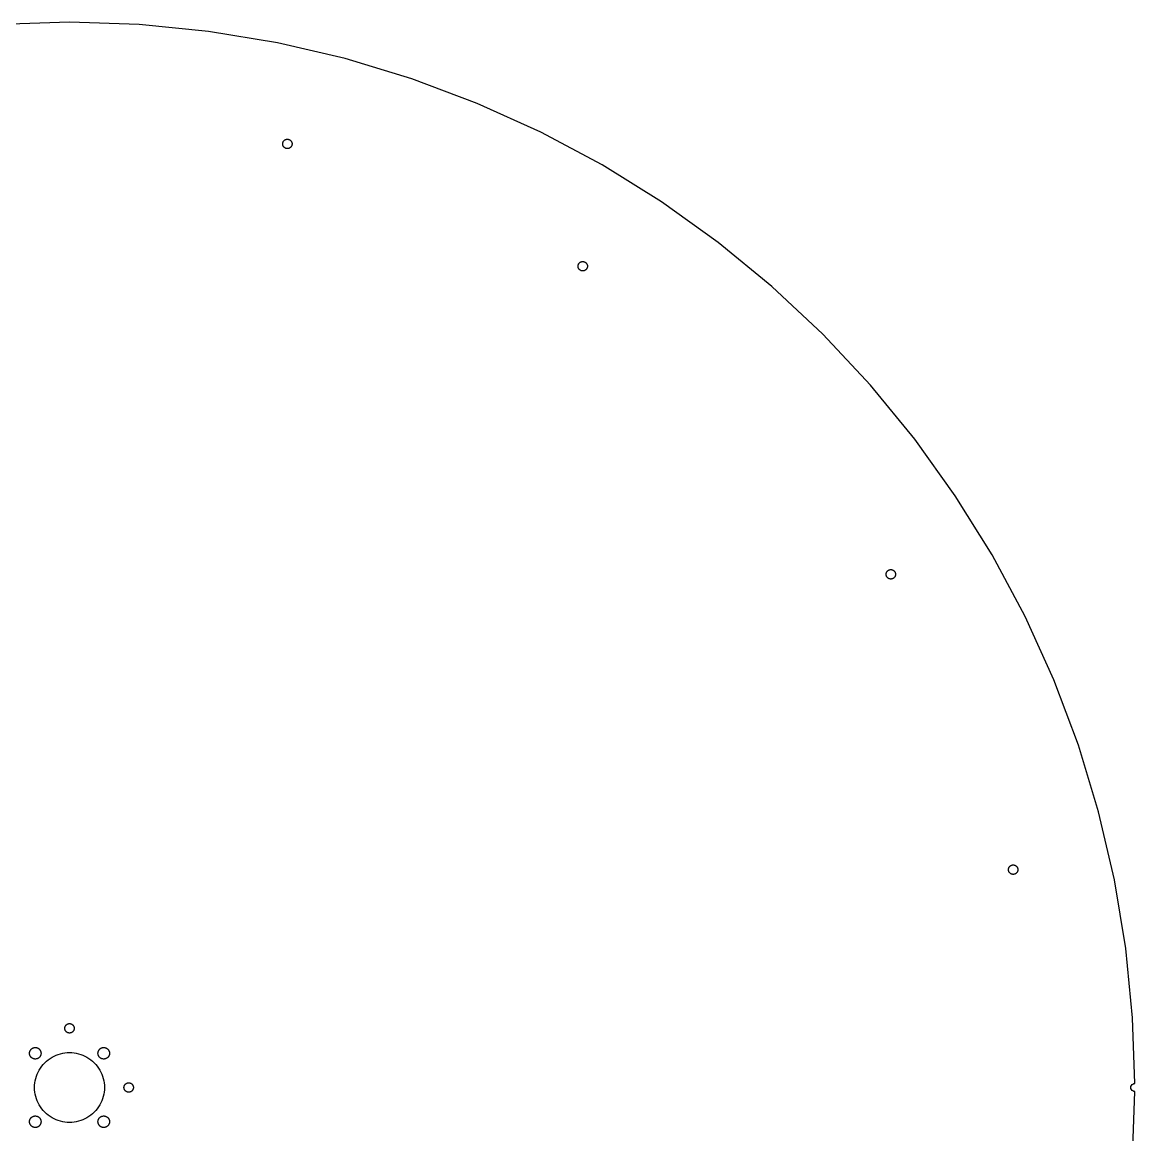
# Model space of a CAD drawing. Header units: metres. Extents: x -396 to 396, y -396 to 396.
# Drawn here: x -17.6 to 396, y -17.6 to 396 of the extents above; entities that cross this region are included whole.
import ezdxf

# ---------------------------------------------------------------- set-up
doc = ezdxf.new("R2010")
doc.units = ezdxf.units.M

msp = doc.modelspace()

# ---------------------------------------------------------------- linework, layer by layer
for p, q in [((0, 396), (-25.8996, 395.152)), ((25.8996, 395.152), (0, 396)), ((51.6884, 392.612), (25.8996, 395.152)), ((77.2558, 388.391), (51.6884, 392.612)), ((102.492, 382.507), (77.2558, 388.391)), ((127.29, 374.984), (102.492, 382.507)), ((151.543, 365.856), (127.29, 374.984)), ((175.146, 355.162), (151.543, 365.856)), ((79.3656, 351.443), (79.4128, 351.547)), ((79.4128, 351.547), (79.4668, 351.648)), ((79.4668, 351.648), (79.5273, 351.745)), ((79.5273, 351.745), (79.594, 351.839)), ((79.594, 351.839), (79.6667, 351.927)), ((79.6667, 351.927), (79.7449, 352.011)), ((79.7449, 352.011), (79.8285, 352.089)), ((79.8285, 352.089), (79.917, 352.162)), ((79.917, 352.162), (80.0101, 352.228)), ((80.0101, 352.228), (80.1074, 352.289)), ((80.1074, 352.289), (80.2084, 352.343)), ((80.2084, 352.343), (80.3127, 352.39)), ((80.3127, 352.39), (80.4198, 352.43)), ((80.4198, 352.43), (80.5294, 352.464)), ((80.5294, 352.464), (80.641, 352.49)), ((80.641, 352.49), (80.754, 352.508)), ((80.754, 352.508), (80.8679, 352.519)), ((80.8679, 352.519), (80.9824, 352.523)), ((80.9824, 352.523), (81.0968, 352.519)), ((81.0968, 352.519), (81.2108, 352.508)), ((81.2108, 352.508), (81.3238, 352.49)), ((81.3238, 352.49), (81.4353, 352.464)), ((81.4353, 352.464), (81.5449, 352.43)), ((81.5449, 352.43), (81.6521, 352.39)), ((81.6521, 352.39), (81.7564, 352.343)), ((81.7564, 352.343), (81.8574, 352.289)), ((81.8574, 352.289), (81.9546, 352.228)), ((81.9546, 352.228), (82.0477, 352.162)), ((82.0477, 352.162), (82.1362, 352.089)), ((82.1362, 352.089), (82.2198, 352.011)), ((82.2198, 352.011), (82.2981, 351.927)), ((82.2981, 351.927), (82.3707, 351.839)), ((82.3707, 351.839), (82.4374, 351.745)), ((82.4374, 351.745), (82.4979, 351.648)), ((82.4979, 351.648), (82.5519, 351.547)), ((82.5519, 351.547), (82.5992, 351.443)), ((198, 342.946), (175.146, 355.162)), ((79.2324, 350.773), (79.2361, 350.888)), ((79.2361, 350.659), (79.2324, 350.773)), ((79.2361, 350.888), (79.2473, 351.002)), ((79.2473, 350.545), (79.2361, 350.659)), ((79.2473, 351.002), (79.266, 351.115)), ((79.266, 350.432), (79.2473, 350.545)), ((79.266, 351.115), (79.292, 351.226)), ((79.292, 350.32), (79.266, 350.432)), ((79.292, 351.226), (79.3252, 351.336)), ((79.3252, 350.211), (79.292, 350.32)), ((79.3252, 351.336), (79.3656, 351.443)), ((79.3656, 350.104), (79.3252, 350.211)), ((79.4128, 349.999), (79.3656, 350.104)), ((79.4668, 349.898), (79.4128, 349.999)), ((79.5273, 349.801), (79.4668, 349.898)), ((79.594, 349.708), (79.5273, 349.801)), ((79.6667, 349.619), (79.594, 349.708)), ((79.7449, 349.536), (79.6667, 349.619)), ((79.8285, 349.457), (79.7449, 349.536)), ((79.917, 349.385), (79.8285, 349.457)), ((80.0101, 349.318), (79.917, 349.385)), ((80.1074, 349.258), (80.0101, 349.318)), ((80.2084, 349.204), (80.1074, 349.258)), ((80.3127, 349.156), (80.2084, 349.204)), ((80.4198, 349.116), (80.3127, 349.156)), ((80.5294, 349.083), (80.4198, 349.116)), ((80.641, 349.057), (80.5294, 349.083)), ((80.754, 349.038), (80.641, 349.057)), ((80.8679, 349.027), (80.754, 349.038)), ((80.9824, 349.023), (80.8679, 349.027)), ((81.0968, 349.027), (80.9824, 349.023)), ((81.2108, 349.038), (81.0968, 349.027)), ((81.3238, 349.057), (81.2108, 349.038)), ((81.4353, 349.083), (81.3238, 349.057)), ((81.5449, 349.116), (81.4353, 349.083)), ((81.6521, 349.156), (81.5449, 349.116)), ((81.7564, 349.204), (81.6521, 349.156)), ((81.8574, 349.258), (81.7564, 349.204)), ((81.9546, 349.318), (81.8574, 349.258)), ((82.0477, 349.385), (81.9546, 349.318)), ((82.1362, 349.457), (82.0477, 349.385)), ((82.2198, 349.536), (82.1362, 349.457)), ((82.2981, 349.619), (82.2198, 349.536)), ((82.3707, 349.708), (82.2981, 349.619)), ((82.4374, 349.801), (82.3707, 349.708)), ((82.4979, 349.898), (82.4374, 349.801)), ((82.5519, 349.999), (82.4979, 349.898)), ((82.5992, 350.104), (82.5519, 349.999)), ((82.5992, 351.443), (82.6395, 351.336)), ((82.6395, 350.211), (82.5992, 350.104)), ((82.6395, 351.336), (82.6727, 351.226)), ((82.6727, 350.32), (82.6395, 350.211)), ((82.6727, 351.226), (82.6987, 351.115)), ((82.6987, 350.432), (82.6727, 350.32)), ((82.6987, 351.115), (82.7174, 351.002)), ((82.7174, 350.545), (82.6987, 350.432)), ((82.7174, 351.002), (82.7286, 350.888)), ((82.7286, 350.659), (82.7174, 350.545)), ((82.7286, 350.888), (82.7324, 350.773)), ((82.7324, 350.773), (82.7286, 350.659)), ((220.006, 329.262), (198, 342.946)), ((241.07, 314.168), (220.006, 329.262)), ((261.101, 297.729), (241.07, 314.168)), ((189.154, 305.967), (189.201, 306.071)), ((189.201, 306.071), (189.255, 306.172)), ((189.255, 306.172), (189.316, 306.27)), ((189.316, 306.27), (189.383, 306.363)), ((189.383, 306.363), (189.455, 306.451)), ((189.455, 306.451), (189.533, 306.535)), ((189.533, 306.535), (189.617, 306.613)), ((189.617, 306.613), (189.706, 306.686)), ((189.706, 306.686), (189.799, 306.752)), ((189.799, 306.752), (189.896, 306.813)), ((189.896, 306.813), (189.997, 306.867)), ((189.997, 306.867), (190.101, 306.914)), ((190.101, 306.914), (190.208, 306.954)), ((190.208, 306.954), (190.318, 306.988)), ((190.318, 306.988), (190.43, 307.014)), ((190.43, 307.014), (190.543, 307.032)), ((190.543, 307.032), (190.656, 307.044)), ((190.656, 307.044), (190.771, 307.047)), ((190.771, 307.047), (190.885, 307.044)), ((190.885, 307.044), (190.999, 307.032)), ((190.999, 307.032), (191.112, 307.014)), ((191.112, 307.014), (191.224, 306.988)), ((191.224, 306.988), (191.333, 306.954)), ((191.333, 306.954), (191.441, 306.914)), ((191.441, 306.914), (191.545, 306.867)), ((191.545, 306.867), (191.646, 306.813)), ((191.646, 306.813), (191.743, 306.752)), ((191.743, 306.752), (191.836, 306.686)), ((191.836, 306.686), (191.925, 306.613)), ((191.925, 306.613), (192.008, 306.535)), ((192.008, 306.535), (192.087, 306.451)), ((192.087, 306.451), (192.159, 306.363)), ((192.159, 306.363), (192.226, 306.27)), ((192.226, 306.27), (192.286, 306.172)), ((192.286, 306.172), (192.34, 306.071)), ((192.34, 306.071), (192.388, 305.967)), ((189.021, 305.297), (189.025, 305.412)), ((189.025, 305.183), (189.021, 305.297)), ((189.025, 305.412), (189.036, 305.526)), ((189.036, 305.069), (189.025, 305.183)), ((189.036, 305.526), (189.055, 305.639)), ((189.055, 304.956), (189.036, 305.069)), ((189.055, 305.639), (189.081, 305.75)), ((189.081, 304.844), (189.055, 304.956)), ((189.081, 305.75), (189.114, 305.86)), ((189.114, 304.735), (189.081, 304.844)), ((189.114, 305.86), (189.154, 305.967)), ((189.154, 304.628), (189.114, 304.735)), ((189.201, 304.523), (189.154, 304.628)), ((189.255, 304.422), (189.201, 304.523)), ((189.316, 304.325), (189.255, 304.422)), ((189.383, 304.232), (189.316, 304.325)), ((189.455, 304.143), (189.383, 304.232)), ((189.533, 304.06), (189.455, 304.143)), ((189.617, 303.982), (189.533, 304.06)), ((189.706, 303.909), (189.617, 303.982)), ((189.799, 303.842), (189.706, 303.909)), ((189.896, 303.782), (189.799, 303.842)), ((189.997, 303.728), (189.896, 303.782)), ((190.101, 303.681), (189.997, 303.728)), ((190.208, 303.64), (190.101, 303.681)), ((190.318, 303.607), (190.208, 303.64)), ((190.43, 303.581), (190.318, 303.607)), ((190.543, 303.562), (190.43, 303.581)), ((190.656, 303.551), (190.543, 303.562)), ((190.771, 303.547), (190.656, 303.551)), ((190.885, 303.551), (190.771, 303.547)), ((190.999, 303.562), (190.885, 303.551)), ((191.112, 303.581), (190.999, 303.562)), ((191.224, 303.607), (191.112, 303.581)), ((191.333, 303.64), (191.224, 303.607)), ((191.441, 303.681), (191.333, 303.64)), ((191.545, 303.728), (191.441, 303.681)), ((191.646, 303.782), (191.545, 303.728)), ((191.743, 303.842), (191.646, 303.782)), ((191.836, 303.909), (191.743, 303.842)), ((191.925, 303.982), (191.836, 303.909)), ((192.008, 304.06), (191.925, 303.982)), ((192.087, 304.143), (192.008, 304.06)), ((192.159, 304.232), (192.087, 304.143)), ((192.226, 304.325), (192.159, 304.232)), ((192.286, 304.422), (192.226, 304.325)), ((192.34, 304.523), (192.286, 304.422)), ((192.388, 304.628), (192.34, 304.523)), ((192.388, 305.967), (192.428, 305.86)), ((192.428, 304.735), (192.388, 304.628)), ((192.428, 305.86), (192.461, 305.75)), ((192.461, 304.844), (192.428, 304.735)), ((192.461, 305.75), (192.487, 305.639)), ((192.487, 304.956), (192.461, 304.844)), ((192.487, 305.639), (192.506, 305.526)), ((192.506, 305.069), (192.487, 304.956)), ((192.506, 305.526), (192.517, 305.412)), ((192.517, 305.183), (192.506, 305.069)), ((192.517, 305.412), (192.521, 305.297)), ((192.521, 305.297), (192.517, 305.183)), ((280.014, 280.014), (261.101, 297.729)), ((297.729, 261.101), (280.014, 280.014)), ((314.168, 241.07), (297.729, 261.101)), ((329.262, 220.006), (314.168, 241.07)), ((342.946, 198), (329.262, 220.006)), ((355.162, 175.146), (342.946, 198)), ((303.547, 190.771), (303.551, 190.885)), ((303.551, 190.656), (303.547, 190.771)), ((303.551, 190.885), (303.562, 190.999)), ((303.562, 190.543), (303.551, 190.656)), ((303.562, 190.999), (303.581, 191.112)), ((303.581, 190.43), (303.562, 190.543)), ((303.581, 191.112), (303.607, 191.224)), ((303.607, 190.318), (303.581, 190.43)), ((303.607, 191.224), (303.64, 191.333)), ((303.64, 190.208), (303.607, 190.318)), ((303.64, 191.333), (303.681, 191.441)), ((303.681, 191.441), (303.728, 191.545)), ((303.728, 191.545), (303.782, 191.646)), ((303.782, 191.646), (303.842, 191.743)), ((303.842, 191.743), (303.909, 191.836)), ((303.909, 191.836), (303.982, 191.925)), ((303.982, 191.925), (304.06, 192.008)), ((304.06, 192.008), (304.143, 192.087)), ((304.143, 192.087), (304.232, 192.159)), ((304.232, 192.159), (304.325, 192.226)), ((304.325, 192.226), (304.422, 192.286)), ((304.422, 192.286), (304.523, 192.34)), ((304.523, 192.34), (304.628, 192.388)), ((304.628, 192.388), (304.735, 192.428)), ((304.735, 192.428), (304.844, 192.461)), ((304.844, 192.461), (304.956, 192.487)), ((304.956, 192.487), (305.069, 192.506)), ((305.069, 192.506), (305.183, 192.517)), ((305.183, 192.517), (305.297, 192.521)), ((305.297, 192.521), (305.412, 192.517)), ((305.412, 192.517), (305.526, 192.506)), ((305.526, 192.506), (305.639, 192.487)), ((305.639, 192.487), (305.75, 192.461)), ((305.75, 192.461), (305.86, 192.428)), ((305.86, 192.428), (305.967, 192.388)), ((305.967, 192.388), (306.071, 192.34)), ((306.071, 192.34), (306.172, 192.286)), ((306.172, 192.286), (306.27, 192.226)), ((306.27, 192.226), (306.363, 192.159)), ((306.363, 192.159), (306.451, 192.087)), ((306.451, 192.087), (306.535, 192.008)), ((306.535, 192.008), (306.613, 191.925)), ((306.613, 191.925), (306.686, 191.836)), ((306.686, 191.836), (306.752, 191.743)), ((306.752, 191.743), (306.813, 191.646)), ((306.813, 191.646), (306.867, 191.545)), ((306.867, 191.545), (306.914, 191.441)), ((306.914, 191.441), (306.954, 191.333)), ((306.954, 191.333), (306.988, 191.224)), ((306.988, 190.318), (306.954, 190.208)), ((306.988, 191.224), (307.014, 191.112)), ((307.014, 190.43), (306.988, 190.318)), ((307.014, 191.112), (307.032, 190.999)), ((307.032, 190.543), (307.014, 190.43)), ((307.032, 190.999), (307.044, 190.885)), ((307.044, 190.656), (307.032, 190.543)), ((307.044, 190.885), (307.047, 190.771)), ((307.047, 190.771), (307.044, 190.656)), ((303.681, 190.101), (303.64, 190.208)), ((303.728, 189.997), (303.681, 190.101)), ((303.782, 189.896), (303.728, 189.997)), ((303.842, 189.799), (303.782, 189.896)), ((303.909, 189.706), (303.842, 189.799)), ((303.982, 189.617), (303.909, 189.706)), ((304.06, 189.533), (303.982, 189.617)), ((304.143, 189.455), (304.06, 189.533)), ((304.232, 189.383), (304.143, 189.455)), ((304.325, 189.316), (304.232, 189.383)), ((304.422, 189.255), (304.325, 189.316)), ((304.523, 189.201), (304.422, 189.255)), ((304.628, 189.154), (304.523, 189.201)), ((304.735, 189.114), (304.628, 189.154)), ((304.844, 189.081), (304.735, 189.114)), ((304.956, 189.055), (304.844, 189.081)), ((305.069, 189.036), (304.956, 189.055)), ((305.183, 189.025), (305.069, 189.036)), ((305.297, 189.021), (305.183, 189.025)), ((305.412, 189.025), (305.297, 189.021)), ((305.526, 189.036), (305.412, 189.025)), ((305.639, 189.055), (305.526, 189.036)), ((305.75, 189.081), (305.639, 189.055)), ((305.86, 189.114), (305.75, 189.081)), ((305.967, 189.154), (305.86, 189.114)), ((306.071, 189.201), (305.967, 189.154)), ((306.172, 189.255), (306.071, 189.201)), ((306.27, 189.316), (306.172, 189.255)), ((306.363, 189.383), (306.27, 189.316)), ((306.451, 189.455), (306.363, 189.383)), ((306.535, 189.533), (306.451, 189.455)), ((306.613, 189.617), (306.535, 189.533)), ((306.686, 189.706), (306.613, 189.617)), ((306.752, 189.799), (306.686, 189.706)), ((306.813, 189.896), (306.752, 189.799)), ((306.867, 189.997), (306.813, 189.896)), ((306.914, 190.101), (306.867, 189.997)), ((306.954, 190.208), (306.914, 190.101)), ((365.856, 151.543), (355.162, 175.146)), ((374.984, 127.29), (365.856, 151.543)), ((382.507, 102.492), (374.984, 127.29)), ((388.391, 77.2558), (382.507, 102.492)), ((350.432, 82.6987), (350.545, 82.7174)), ((350.545, 82.7174), (350.659, 82.7286)), ((350.659, 82.7286), (350.773, 82.7324)), ((350.773, 82.7324), (350.888, 82.7286)), ((350.888, 82.7286), (351.002, 82.7174)), ((351.002, 82.7174), (351.115, 82.6987)), ((349.023, 80.9824), (349.027, 81.0968)), ((349.027, 80.8679), (349.023, 80.9824)), ((349.027, 81.0968), (349.038, 81.2108)), ((349.038, 80.754), (349.027, 80.8679)), ((349.038, 81.2108), (349.057, 81.3238)), ((349.057, 80.641), (349.038, 80.754)), ((349.057, 81.3238), (349.083, 81.4353)), ((349.083, 80.5294), (349.057, 80.641)), ((349.083, 81.4353), (349.116, 81.5449)), ((349.116, 80.4198), (349.083, 80.5294)), ((349.116, 81.5449), (349.156, 81.6521)), ((349.156, 80.3127), (349.116, 80.4198)), ((349.156, 81.6521), (349.204, 81.7564)), ((349.204, 80.2084), (349.156, 80.3127)), ((349.204, 81.7564), (349.258, 81.8574)), ((349.258, 80.1074), (349.204, 80.2084)), ((349.258, 81.8574), (349.318, 81.9546)), ((349.318, 80.0101), (349.258, 80.1074)), ((349.318, 81.9546), (349.385, 82.0477)), ((349.385, 79.917), (349.318, 80.0101)), ((349.385, 82.0477), (349.457, 82.1362)), ((349.457, 79.8285), (349.385, 79.917)), ((349.457, 82.1362), (349.536, 82.2198)), ((349.536, 79.7449), (349.457, 79.8285)), ((349.536, 82.2198), (349.619, 82.2981)), ((349.619, 79.6667), (349.536, 79.7449)), ((349.619, 82.2981), (349.708, 82.3707)), ((349.708, 79.594), (349.619, 79.6667)), ((349.708, 82.3707), (349.801, 82.4374)), ((349.801, 79.5273), (349.708, 79.594)), ((349.801, 82.4374), (349.898, 82.4979)), ((349.898, 79.4668), (349.801, 79.5273)), ((349.898, 82.4979), (349.999, 82.5519)), ((349.999, 79.4128), (349.898, 79.4668)), ((349.999, 82.5519), (350.104, 82.5992)), ((350.104, 79.3656), (349.999, 79.4128)), ((350.104, 82.5992), (350.211, 82.6395)), ((350.211, 79.3252), (350.104, 79.3656)), ((350.211, 82.6395), (350.32, 82.6727)), ((350.32, 79.292), (350.211, 79.3252)), ((350.32, 82.6727), (350.432, 82.6987)), ((350.432, 79.266), (350.32, 79.292)), ((350.545, 79.2473), (350.432, 79.266)), ((350.659, 79.2361), (350.545, 79.2473)), ((350.773, 79.2324), (350.659, 79.2361)), ((350.888, 79.2361), (350.773, 79.2324)), ((351.002, 79.2473), (350.888, 79.2361)), ((351.115, 79.266), (351.002, 79.2473)), ((351.115, 82.6987), (351.226, 82.6727)), ((351.226, 79.292), (351.115, 79.266)), ((351.226, 82.6727), (351.336, 82.6395)), ((351.336, 79.3252), (351.226, 79.292)), ((351.336, 82.6395), (351.443, 82.5992)), ((351.443, 79.3656), (351.336, 79.3252)), ((351.443, 82.5992), (351.547, 82.5519)), ((351.547, 79.4128), (351.443, 79.3656)), ((351.547, 82.5519), (351.648, 82.4979)), ((351.648, 79.4668), (351.547, 79.4128)), ((351.648, 82.4979), (351.745, 82.4374)), ((351.745, 79.5273), (351.648, 79.4668)), ((351.745, 82.4374), (351.839, 82.3707)), ((351.839, 79.594), (351.745, 79.5273)), ((351.839, 82.3707), (351.927, 82.2981)), ((351.927, 79.6667), (351.839, 79.594)), ((351.927, 82.2981), (352.011, 82.2198)), ((352.011, 79.7449), (351.927, 79.6667)), ((352.011, 82.2198), (352.089, 82.1362)), ((352.089, 79.8285), (352.011, 79.7449)), ((352.089, 82.1362), (352.162, 82.0477)), ((352.162, 79.917), (352.089, 79.8285)), ((352.162, 82.0477), (352.228, 81.9546)), ((352.228, 80.0101), (352.162, 79.917)), ((352.228, 81.9546), (352.289, 81.8574)), ((352.289, 80.1074), (352.228, 80.0101)), ((352.289, 81.8574), (352.343, 81.7564)), ((352.343, 80.2084), (352.289, 80.1074)), ((352.343, 81.7564), (352.39, 81.6521)), ((352.39, 80.3127), (352.343, 80.2084)), ((352.39, 81.6521), (352.43, 81.5449)), ((352.43, 80.4198), (352.39, 80.3127)), ((352.43, 81.5449), (352.464, 81.4353)), ((352.464, 80.5294), (352.43, 80.4198)), ((352.464, 81.4353), (352.49, 81.3238)), ((352.49, 80.641), (352.464, 80.5294)), ((352.49, 81.3238), (352.508, 81.2108)), ((352.508, 80.754), (352.49, 80.641)), ((352.508, 81.2108), (352.519, 81.0968)), ((352.519, 80.8679), (352.508, 80.754)), ((352.519, 81.0968), (352.523, 80.9824)), ((352.523, 80.9824), (352.519, 80.8679)), ((392.612, 51.6884), (388.391, 77.2558)), ((395.152, 25.8996), (392.612, 51.6884)), ((395.951, 1.49356), (395.152, 25.8996)), ((-1.75, 22), (-1.74625, 22.1144)), ((-1.74625, 21.8855), (-1.75, 22)), ((-1.74625, 22.1144), (-1.73502, 22.2284)), ((-1.73502, 21.7716), (-1.74625, 21.8855)), ((-1.73502, 22.2284), (-1.71637, 22.3414)), ((-1.71637, 21.6586), (-1.73502, 21.7716)), ((-1.71637, 22.3414), (-1.69037, 22.4529)), ((-1.69037, 21.5471), (-1.71637, 21.6586)), ((-1.69037, 22.4529), (-1.65712, 22.5625)), ((-1.65712, 21.4375), (-1.69037, 21.5471)), ((-1.65712, 22.5625), (-1.61678, 22.6697)), ((-1.61678, 21.3303), (-1.65712, 21.4375)), ((-1.61678, 22.6697), (-1.56952, 22.774)), ((-1.56952, 21.226), (-1.61678, 21.3303)), ((-1.56952, 22.774), (-1.51553, 22.875)), ((-1.51553, 21.125), (-1.56952, 21.226)), ((-1.51553, 22.875), (-1.45506, 22.9722)), ((-1.45506, 21.0277), (-1.51553, 21.125)), ((-1.45506, 22.9722), (-1.38837, 23.0653)), ((-1.38837, 20.9347), (-1.45506, 21.0277)), ((-1.38837, 23.0653), (-1.31572, 23.1539)), ((-1.31572, 20.8461), (-1.38837, 20.9347)), ((-1.31572, 23.1539), (-1.23743, 23.2374)), ((-1.23743, 20.7626), (-1.31572, 20.8461)), ((-1.23743, 23.2374), (-1.15385, 23.3157)), ((-1.15385, 20.6843), (-1.23743, 20.7626)), ((-1.15385, 23.3157), (-1.06532, 23.3884)), ((-1.06532, 20.6116), (-1.15385, 20.6843)), ((-1.06532, 23.3884), (-0.972244, 23.4551)), ((-0.972244, 23.4551), (-0.875, 23.5155)), ((-0.875, 23.5155), (-0.774002, 23.5695)), ((-0.774002, 23.5695), (-0.669693, 23.6168)), ((-0.669693, 23.6168), (-0.562515, 23.6571)), ((-0.562515, 23.6571), (-0.452927, 23.6904)), ((-0.452927, 23.6904), (-0.3414, 23.7164)), ((-0.3414, 23.7164), (-0.228409, 23.735)), ((-0.228409, 23.735), (-0.114441, 23.7462)), ((-0.114441, 23.7462), (0, 23.75)), ((0, 23.75), (0.114441, 23.7462)), ((0.114441, 23.7462), (0.228409, 23.735)), ((0.228409, 23.735), (0.3414, 23.7164)), ((0.3414, 23.7164), (0.452927, 23.6904)), ((0.452927, 23.6904), (0.562515, 23.6571)), ((0.562515, 23.6571), (0.669693, 23.6168)), ((0.669693, 23.6168), (0.774002, 23.5695)), ((0.774002, 23.5695), (0.875, 23.5155)), ((0.875, 23.5155), (0.972244, 23.4551)), ((0.972244, 23.4551), (1.06532, 23.3884)), ((1.06532, 23.3884), (1.15385, 23.3157)), ((1.15385, 20.6843), (1.06532, 20.6116)), ((1.15385, 23.3157), (1.23743, 23.2374)), ((1.23743, 20.7626), (1.15385, 20.6843)), ((1.23743, 23.2374), (1.31572, 23.1539)), ((1.31572, 20.8461), (1.23743, 20.7626)), ((1.31572, 23.1539), (1.38837, 23.0653)), ((1.38837, 20.9347), (1.31572, 20.8461)), ((1.38837, 23.0653), (1.45506, 22.9722)), ((1.45506, 21.0277), (1.38837, 20.9347)), ((1.45506, 22.9722), (1.51553, 22.875)), ((1.51553, 21.125), (1.45506, 21.0277)), ((1.51553, 22.875), (1.56952, 22.774)), ((1.56952, 21.226), (1.51553, 21.125)), ((1.56952, 22.774), (1.61678, 22.6697)), ((1.61678, 21.3303), (1.56952, 21.226)), ((1.61678, 22.6697), (1.65712, 22.5625)), ((1.65712, 21.4375), (1.61678, 21.3303)), ((1.65712, 22.5625), (1.69037, 22.4529)), ((1.69037, 21.5471), (1.65712, 21.4375)), ((1.69037, 22.4529), (1.71637, 22.3414)), ((1.71637, 21.6586), (1.69037, 21.5471)), ((1.71637, 22.3414), (1.73502, 22.2284)), ((1.73502, 21.7716), (1.71637, 21.6586)), ((1.73502, 22.2284), (1.74625, 22.1144)), ((1.74625, 21.8855), (1.73502, 21.7716)), ((1.74625, 22.1144), (1.75, 22)), ((1.75, 22), (1.74625, 21.8855)), ((-0.972244, 20.5449), (-1.06532, 20.6116)), ((-0.875, 20.4845), (-0.972244, 20.5449)), ((-0.774002, 20.4305), (-0.875, 20.4845)), ((-0.669693, 20.3832), (-0.774002, 20.4305)), ((-0.562515, 20.3429), (-0.669693, 20.3832)), ((-0.452927, 20.3096), (-0.562515, 20.3429)), ((-0.3414, 20.2836), (-0.452927, 20.3096)), ((-0.228409, 20.265), (-0.3414, 20.2836)), ((-0.114441, 20.2537), (-0.228409, 20.265)), ((0, 20.25), (-0.114441, 20.2537)), ((0.114441, 20.2537), (0, 20.25)), ((0.228409, 20.265), (0.114441, 20.2537)), ((0.3414, 20.2836), (0.228409, 20.265)), ((0.452927, 20.3096), (0.3414, 20.2836)), ((0.562515, 20.3429), (0.452927, 20.3096)), ((0.669693, 20.3832), (0.562515, 20.3429)), ((0.774002, 20.4305), (0.669693, 20.3832)), ((0.875, 20.4845), (0.774002, 20.4305)), ((0.972244, 20.5449), (0.875, 20.4845)), ((1.06532, 20.6116), (0.972244, 20.5449)), ((-14.8779, 12.7279), (-14.8733, 12.8685)), ((-14.8733, 12.5873), (-14.8779, 12.7279)), ((-14.8733, 12.8685), (-14.8595, 13.0085)), ((-14.8595, 12.4473), (-14.8733, 12.5873)), ((-14.8595, 13.0085), (-14.8366, 13.1474)), ((-14.8366, 12.3085), (-14.8595, 12.4473)), ((-14.8366, 13.1474), (-14.8047, 13.2844)), ((-14.8047, 13.2844), (-14.7638, 13.419)), ((-14.7638, 13.419), (-14.7142, 13.5507)), ((-14.7142, 13.5507), (-14.6562, 13.6788)), ((-14.6562, 13.6788), (-14.5899, 13.8029)), ((-14.5899, 13.8029), (-14.5156, 13.9224)), ((-14.5156, 13.9224), (-14.4336, 14.0368)), ((-14.4336, 14.0368), (-14.3444, 14.1455)), ((-14.3444, 14.1455), (-14.2482, 14.2482)), ((-14.2482, 14.2482), (-14.1455, 14.3444)), ((-14.1455, 14.3444), (-14.0368, 14.4336)), ((-14.0368, 14.4336), (-13.9224, 14.5156)), ((-13.9224, 14.5156), (-13.8029, 14.5899)), ((-13.8029, 14.5899), (-13.6788, 14.6562)), ((-13.6788, 14.6562), (-13.5507, 14.7142)), ((-13.5507, 14.7142), (-13.419, 14.7638)), ((-13.419, 14.7638), (-13.2844, 14.8047)), ((-13.2844, 14.8047), (-13.1474, 14.8366)), ((-13.1474, 14.8366), (-13.0085, 14.8595)), ((-13.0085, 14.8595), (-12.8685, 14.8733)), ((-12.8685, 14.8733), (-12.7279, 14.8779)), ((-12.7279, 14.8779), (-12.5873, 14.8733)), ((-12.5873, 14.8733), (-12.4473, 14.8595)), ((-12.4473, 14.8595), (-12.3085, 14.8366)), ((-12.3085, 14.8366), (-12.1714, 14.8047)), ((-12.1714, 14.8047), (-12.0368, 14.7638)), ((-12.0368, 14.7638), (-11.9052, 14.7142)), ((-11.9052, 14.7142), (-11.777, 14.6562)), ((-11.777, 14.6562), (-11.6529, 14.5899)), ((-11.6529, 14.5899), (-11.5334, 14.5156)), ((-11.5334, 14.5156), (-11.4191, 14.4336)), ((-11.4191, 14.4336), (-11.3103, 14.3444)), ((-11.3103, 14.3444), (-11.2076, 14.2482)), ((-11.2076, 14.2482), (-11.1115, 14.1455)), ((-11.1115, 14.1455), (-11.0222, 14.0368)), ((-11.0222, 14.0368), (-10.9403, 13.9224)), ((-10.9403, 13.9224), (-10.866, 13.8029)), ((-10.866, 13.8029), (-10.7996, 13.6788)), ((-10.7996, 13.6788), (-10.7416, 13.5507)), ((-10.7416, 13.5507), (-10.692, 13.419)), ((-10.692, 13.419), (-10.6512, 13.2844)), ((-10.6512, 13.2844), (-10.6192, 13.1474)), ((-10.6192, 13.1474), (-10.5963, 13.0085)), ((-10.5963, 12.4473), (-10.6192, 12.3085)), ((-10.5963, 13.0085), (-10.5825, 12.8685)), ((-10.5825, 12.5873), (-10.5963, 12.4473)), ((-10.5825, 12.8685), (-10.5779, 12.7279)), ((-10.5779, 12.7279), (-10.5825, 12.5873)), ((-4.17871, 12.3101), (-3.36464, 12.557)), ((-3.36464, 12.557), (-2.53616, 12.7502)), ((-2.53616, 12.7502), (-1.69684, 12.8888)), ((-1.69684, 12.8888), (-0.850235, 12.9722)), ((-0.850235, 12.9722), (0, 13)), ((0, 13), (0.850235, 12.9722)), ((0.850235, 12.9722), (1.69684, 12.8888)), ((1.69684, 12.8888), (2.53616, 12.7502)), ((2.53616, 12.7502), (3.36464, 12.557)), ((3.36464, 12.557), (4.17871, 12.3101)), ((10.5779, 12.7279), (10.5825, 12.8685)), ((10.5825, 12.5873), (10.5779, 12.7279)), ((10.5825, 12.8685), (10.5963, 13.0085)), ((10.5963, 12.4473), (10.5825, 12.5873)), ((10.5963, 13.0085), (10.6192, 13.1474)), ((10.6192, 12.3085), (10.5963, 12.4473)), ((10.6192, 13.1474), (10.6512, 13.2844)), ((10.6512, 13.2844), (10.692, 13.419)), ((10.692, 13.419), (10.7416, 13.5507)), ((10.7416, 13.5507), (10.7996, 13.6788)), ((10.7996, 13.6788), (10.866, 13.8029)), ((10.866, 13.8029), (10.9403, 13.9224)), ((10.9403, 13.9224), (11.0222, 14.0368)), ((11.0222, 14.0368), (11.1115, 14.1455)), ((11.1115, 14.1455), (11.2076, 14.2482)), ((11.2076, 14.2482), (11.3103, 14.3444)), ((11.3103, 14.3444), (11.4191, 14.4336)), ((11.4191, 14.4336), (11.5334, 14.5156)), ((11.5334, 14.5156), (11.6529, 14.5899)), ((11.6529, 14.5899), (11.777, 14.6562)), ((11.777, 14.6562), (11.9052, 14.7142)), ((11.9052, 14.7142), (12.0368, 14.7638)), ((12.0368, 14.7638), (12.1714, 14.8047)), ((12.1714, 14.8047), (12.3085, 14.8366)), ((12.3085, 14.8366), (12.4473, 14.8595)), ((12.4473, 14.8595), (12.5873, 14.8733)), ((12.5873, 14.8733), (12.7279, 14.8779)), ((12.7279, 14.8779), (12.8685, 14.8733)), ((12.8685, 14.8733), (13.0085, 14.8595)), ((13.0085, 14.8595), (13.1474, 14.8366)), ((13.1474, 14.8366), (13.2844, 14.8047)), ((13.2844, 14.8047), (13.419, 14.7638)), ((13.419, 14.7638), (13.5507, 14.7142)), ((13.5507, 14.7142), (13.6788, 14.6562)), ((13.6788, 14.6562), (13.8029, 14.5899)), ((13.8029, 14.5899), (13.9224, 14.5156)), ((13.9224, 14.5156), (14.0368, 14.4336)), ((14.0368, 14.4336), (14.1455, 14.3444)), ((14.1455, 14.3444), (14.2482, 14.2482)), ((14.2482, 14.2482), (14.3444, 14.1455)), ((14.3444, 14.1455), (14.4336, 14.0368)), ((14.4336, 14.0368), (14.5156, 13.9224)), ((14.5156, 13.9224), (14.5899, 13.8029)), ((14.5899, 13.8029), (14.6562, 13.6788)), ((14.6562, 13.6788), (14.7142, 13.5507)), ((14.7142, 13.5507), (14.7638, 13.419)), ((14.7638, 13.419), (14.8047, 13.2844)), ((14.8047, 13.2844), (14.8366, 13.1474)), ((14.8366, 13.1474), (14.8595, 13.0085)), ((14.8595, 12.4473), (14.8366, 12.3085)), ((14.8595, 13.0085), (14.8733, 12.8685)), ((14.8733, 12.5873), (14.8595, 12.4473)), ((14.8733, 12.8685), (14.8779, 12.7279)), ((14.8779, 12.7279), (14.8733, 12.5873)), ((-14.8047, 12.1714), (-14.8366, 12.3085)), ((-14.7638, 12.0368), (-14.8047, 12.1714)), ((-14.7142, 11.9052), (-14.7638, 12.0368)), ((-14.6562, 11.777), (-14.7142, 11.9052)), ((-14.5899, 11.6529), (-14.6562, 11.777)), ((-14.5156, 11.5334), (-14.5899, 11.6529)), ((-14.4336, 11.4191), (-14.5156, 11.5334)), ((-14.3444, 11.3103), (-14.4336, 11.4191)), ((-14.2482, 11.2076), (-14.3444, 11.3103)), ((-14.1455, 11.1115), (-14.2482, 11.2076)), ((-14.0368, 11.0222), (-14.1455, 11.1115)), ((-13.9224, 10.9403), (-14.0368, 11.0222)), ((-13.8029, 10.866), (-13.9224, 10.9403)), ((-13.6788, 10.7996), (-13.8029, 10.866)), ((-13.5507, 10.7416), (-13.6788, 10.7996)), ((-13.419, 10.692), (-13.5507, 10.7416)), ((-13.2844, 10.6512), (-13.419, 10.692)), ((-13.1474, 10.6192), (-13.2844, 10.6512)), ((-13.0085, 10.5963), (-13.1474, 10.6192)), ((-12.8685, 10.5825), (-13.0085, 10.5963)), ((-12.7279, 10.5779), (-12.8685, 10.5825)), ((-12.5873, 10.5825), (-12.7279, 10.5779)), ((-12.4473, 10.5963), (-12.5873, 10.5825)), ((-12.3085, 10.6192), (-12.4473, 10.5963)), ((-12.1714, 10.6512), (-12.3085, 10.6192)), ((-12.0368, 10.692), (-12.1714, 10.6512)), ((-11.9052, 10.7416), (-12.0368, 10.692)), ((-11.777, 10.7996), (-11.9052, 10.7416)), ((-11.6529, 10.866), (-11.777, 10.7996)), ((-11.5334, 10.9403), (-11.6529, 10.866)), ((-11.4191, 11.0222), (-11.5334, 10.9403)), ((-11.3103, 11.1115), (-11.4191, 11.0222)), ((-11.2076, 11.2076), (-11.3103, 11.1115)), ((-11.1115, 11.3103), (-11.2076, 11.2076)), ((-11.0222, 11.4191), (-11.1115, 11.3103)), ((-10.9403, 11.5334), (-11.0222, 11.4191)), ((-10.866, 11.6529), (-10.9403, 11.5334)), ((-10.7996, 11.777), (-10.866, 11.6529)), ((-10.7416, 11.9052), (-10.7996, 11.777)), ((-10.692, 12.0368), (-10.7416, 11.9052)), ((-10.6512, 12.1714), (-10.692, 12.0368)), ((-10.6192, 12.3085), (-10.6512, 12.1714)), ((-10.3136, 7.91389), (-9.77391, 8.57149)), ((-9.77391, 8.57149), (-9.19238, 9.19238)), ((-9.19238, 9.19238), (-8.57149, 9.77391)), ((-8.57149, 9.77391), (-7.91389, 10.3136)), ((-7.91389, 10.3136), (-7.22241, 10.8091)), ((-7.22241, 10.8091), (-6.5, 11.2583)), ((-6.5, 11.2583), (-5.74974, 11.6593)), ((-5.74974, 11.6593), (-4.97488, 12.0104)), ((-4.97488, 12.0104), (-4.17871, 12.3101)), ((4.17871, 12.3101), (4.97488, 12.0104)), ((4.97488, 12.0104), (5.74974, 11.6593)), ((5.74974, 11.6593), (6.5, 11.2583)), ((6.5, 11.2583), (7.22241, 10.8091)), ((7.22241, 10.8091), (7.91389, 10.3136)), ((7.91389, 10.3136), (8.57149, 9.77391)), ((8.57149, 9.77391), (9.19238, 9.19238)), ((9.19238, 9.19238), (9.77391, 8.57149)), ((9.77391, 8.57149), (10.3136, 7.91389)), ((10.6512, 12.1714), (10.6192, 12.3085)), ((10.692, 12.0368), (10.6512, 12.1714)), ((10.7416, 11.9052), (10.692, 12.0368)), ((10.7996, 11.777), (10.7416, 11.9052)), ((10.866, 11.6529), (10.7996, 11.777)), ((10.9403, 11.5334), (10.866, 11.6529)), ((11.0222, 11.4191), (10.9403, 11.5334)), ((11.1115, 11.3103), (11.0222, 11.4191)), ((11.2076, 11.2076), (11.1115, 11.3103)), ((11.3103, 11.1115), (11.2076, 11.2076)), ((11.4191, 11.0222), (11.3103, 11.1115)), ((11.5334, 10.9403), (11.4191, 11.0222)), ((11.6529, 10.866), (11.5334, 10.9403)), ((11.777, 10.7996), (11.6529, 10.866)), ((11.9052, 10.7416), (11.777, 10.7996)), ((12.0368, 10.692), (11.9052, 10.7416)), ((12.1714, 10.6512), (12.0368, 10.692)), ((12.3085, 10.6192), (12.1714, 10.6512)), ((12.4473, 10.5963), (12.3085, 10.6192)), ((12.5873, 10.5825), (12.4473, 10.5963)), ((12.7279, 10.5779), (12.5873, 10.5825)), ((12.8685, 10.5825), (12.7279, 10.5779)), ((13.0085, 10.5963), (12.8685, 10.5825)), ((13.1474, 10.6192), (13.0085, 10.5963)), ((13.2844, 10.6512), (13.1474, 10.6192)), ((13.419, 10.692), (13.2844, 10.6512)), ((13.5507, 10.7416), (13.419, 10.692)), ((13.6788, 10.7996), (13.5507, 10.7416)), ((13.8029, 10.866), (13.6788, 10.7996)), ((13.9224, 10.9403), (13.8029, 10.866)), ((14.0368, 11.0222), (13.9224, 10.9403)), ((14.1455, 11.1115), (14.0368, 11.0222)), ((14.2482, 11.2076), (14.1455, 11.1115)), ((14.3444, 11.3103), (14.2482, 11.2076)), ((14.4336, 11.4191), (14.3444, 11.3103)), ((14.5156, 11.5334), (14.4336, 11.4191)), ((14.5899, 11.6529), (14.5156, 11.5334)), ((14.6562, 11.777), (14.5899, 11.6529)), ((14.7142, 11.9052), (14.6562, 11.777)), ((14.7638, 12.0368), (14.7142, 11.9052)), ((14.8047, 12.1714), (14.7638, 12.0368)), ((14.8366, 12.3085), (14.8047, 12.1714)), ((-12.557, 3.36464), (-12.3101, 4.17871)), ((-12.3101, 4.17871), (-12.0104, 4.97488)), ((-12.0104, 4.97488), (-11.6593, 5.74974)), ((-11.6593, 5.74974), (-11.2583, 6.5)), ((-11.2583, 6.5), (-10.8091, 7.22241)), ((-10.8091, 7.22241), (-10.3136, 7.91389)), ((10.3136, 7.91389), (10.8091, 7.22241)), ((10.8091, 7.22241), (11.2583, 6.5)), ((11.2583, 6.5), (11.6593, 5.74974)), ((11.6593, 5.74974), (12.0104, 4.97488)), ((12.0104, 4.97488), (12.3101, 4.17871)), ((12.3101, 4.17871), (12.557, 3.36464)), ((-13, 0), (-12.9722, 0.850235)), ((-12.9722, -0.850235), (-13, 0)), ((-12.9722, 0.850235), (-12.8888, 1.69684)), ((-12.8888, 1.69684), (-12.7502, 2.53616)), ((-12.7502, 2.53616), (-12.557, 3.36464)), ((12.557, 3.36464), (12.7502, 2.53616)), ((12.7502, 2.53616), (12.8888, 1.69684)), ((12.8888, 1.69684), (12.9722, 0.850235)), ((12.9722, 0.850235), (13, 0)), ((13, 0), (12.9722, -0.850235)), ((20.25, 0), (20.2537, 0.114441)), ((20.2537, -0.114441), (20.25, 0)), ((20.2537, 0.114441), (20.265, 0.228409)), ((20.265, 0.228409), (20.2836, 0.3414)), ((20.2836, 0.3414), (20.3096, 0.452927)), ((20.3096, 0.452927), (20.3429, 0.562515)), ((20.3429, 0.562515), (20.3832, 0.669693)), ((20.3832, 0.669693), (20.4305, 0.774002)), ((20.4305, 0.774002), (20.4845, 0.875)), ((20.4845, 0.875), (20.5449, 0.972244)), ((20.5449, 0.972244), (20.6116, 1.06532)), ((20.6116, 1.06532), (20.6843, 1.15385)), ((20.6843, 1.15385), (20.7626, 1.23743)), ((20.7626, 1.23743), (20.8461, 1.31572)), ((20.8461, 1.31572), (20.9347, 1.38837)), ((20.9347, 1.38837), (21.0277, 1.45506)), ((21.0277, 1.45506), (21.125, 1.51553)), ((21.125, 1.51553), (21.226, 1.56952)), ((21.226, 1.56952), (21.3303, 1.61678)), ((21.3303, 1.61678), (21.4375, 1.65712)), ((21.4375, 1.65712), (21.5471, 1.69037)), ((21.5471, 1.69037), (21.6586, 1.71637)), ((21.6586, 1.71637), (21.7716, 1.73502)), ((21.7716, 1.73502), (21.8855, 1.74625)), ((21.8855, 1.74625), (22, 1.75)), ((22, 1.75), (22.1144, 1.74625)), ((22.1144, 1.74625), (22.2284, 1.73502)), ((22.2284, 1.73502), (22.3414, 1.71637)), ((22.3414, 1.71637), (22.4529, 1.69037)), ((22.4529, 1.69037), (22.5625, 1.65712)), ((22.5625, 1.65712), (22.6697, 1.61678)), ((22.6697, 1.61678), (22.774, 1.56952)), ((22.774, 1.56952), (22.875, 1.51553)), ((22.875, 1.51553), (22.9722, 1.45506)), ((22.9722, 1.45506), (23.0653, 1.38837)), ((23.0653, 1.38837), (23.1539, 1.31572)), ((23.1539, 1.31572), (23.2374, 1.23743)), ((23.2374, 1.23743), (23.3157, 1.15385)), ((23.3157, 1.15385), (23.3884, 1.06532)), ((23.3884, 1.06532), (23.4551, 0.972244)), ((23.4551, 0.972244), (23.5155, 0.875)), ((23.5155, 0.875), (23.5695, 0.774002)), ((23.5695, 0.774002), (23.6168, 0.669693)), ((23.6168, 0.669693), (23.6571, 0.562515)), ((23.6571, 0.562515), (23.6904, 0.452927)), ((23.6904, 0.452927), (23.7164, 0.3414)), ((23.7164, 0.3414), (23.735, 0.228409)), ((23.735, 0.228409), (23.7462, 0.114441)), ((23.7462, 0.114441), (23.75, 0)), ((23.75, 0), (23.7462, -0.114441)), ((394.5, 0), (394.551, 0.388214)), ((394.551, -0.388214), (394.5, 0)), ((394.551, 0.388214), (394.701, 0.75)), ((394.701, 0.75), (394.939, 1.06065)), ((394.939, 1.06065), (395.25, 1.29903)), ((395.25, 1.29903), (395.612, 1.44888)), ((395.612, 1.44888), (395.951, 1.49356)), ((-12.8888, -1.69684), (-12.9722, -0.850235)), ((-12.7502, -2.53616), (-12.8888, -1.69684)), ((-12.557, -3.36464), (-12.7502, -2.53616)), ((-12.3101, -4.17871), (-12.557, -3.36464)), ((12.557, -3.36464), (12.3101, -4.17871)), ((12.7502, -2.53616), (12.557, -3.36464)), ((12.8888, -1.69684), (12.7502, -2.53616)), ((12.9722, -0.850235), (12.8888, -1.69684)), ((20.265, -0.228409), (20.2537, -0.114441)), ((20.2836, -0.3414), (20.265, -0.228409)), ((20.3096, -0.452927), (20.2836, -0.3414)), ((20.3429, -0.562515), (20.3096, -0.452927)), ((20.3832, -0.669693), (20.3429, -0.562515)), ((20.4305, -0.774002), (20.3832, -0.669693)), ((20.4845, -0.875), (20.4305, -0.774002)), ((20.5449, -0.972244), (20.4845, -0.875)), ((20.6116, -1.06532), (20.5449, -0.972244)), ((20.6843, -1.15385), (20.6116, -1.06532)), ((20.7626, -1.23743), (20.6843, -1.15385)), ((20.8461, -1.31572), (20.7626, -1.23743)), ((20.9347, -1.38837), (20.8461, -1.31572)), ((21.0277, -1.45506), (20.9347, -1.38837)), ((21.125, -1.51553), (21.0277, -1.45506)), ((21.226, -1.56952), (21.125, -1.51553)), ((21.3303, -1.61678), (21.226, -1.56952)), ((21.4375, -1.65712), (21.3303, -1.61678)), ((21.5471, -1.69037), (21.4375, -1.65712)), ((21.6586, -1.71637), (21.5471, -1.69037)), ((21.7716, -1.73502), (21.6586, -1.71637)), ((21.8855, -1.74625), (21.7716, -1.73502)), ((22, -1.75), (21.8855, -1.74625)), ((22.1144, -1.74625), (22, -1.75)), ((22.2284, -1.73502), (22.1144, -1.74625)), ((22.3414, -1.71637), (22.2284, -1.73502)), ((22.4529, -1.69037), (22.3414, -1.71637)), ((22.5625, -1.65712), (22.4529, -1.69037)), ((22.6697, -1.61678), (22.5625, -1.65712)), ((22.774, -1.56952), (22.6697, -1.61678)), ((22.875, -1.51553), (22.774, -1.56952)), ((22.9722, -1.45506), (22.875, -1.51553)), ((23.0653, -1.38837), (22.9722, -1.45506)), ((23.1539, -1.31572), (23.0653, -1.38837)), ((23.2374, -1.23743), (23.1539, -1.31572)), ((23.3157, -1.15385), (23.2374, -1.23743)), ((23.3884, -1.06532), (23.3157, -1.15385)), ((23.4551, -0.972244), (23.3884, -1.06532)), ((23.5155, -0.875), (23.4551, -0.972244)), ((23.5695, -0.774002), (23.5155, -0.875)), ((23.6168, -0.669693), (23.5695, -0.774002)), ((23.6571, -0.562515), (23.6168, -0.669693)), ((23.6904, -0.452927), (23.6571, -0.562515)), ((23.7164, -0.3414), (23.6904, -0.452927)), ((23.735, -0.228409), (23.7164, -0.3414)), ((23.7462, -0.114441), (23.735, -0.228409)), ((394.701, -0.75), (394.551, -0.388214)), ((394.939, -1.06065), (394.701, -0.75)), ((395.25, -1.29903), (394.939, -1.06065)), ((395.152, -25.8996), (395.951, -1.49356)), ((395.612, -1.44888), (395.25, -1.29903)), ((395.951, -1.49356), (395.612, -1.44888)), ((-12.0104, -4.97488), (-12.3101, -4.17871)), ((-11.6593, -5.74974), (-12.0104, -4.97488)), ((-11.2583, -6.5), (-11.6593, -5.74974)), ((-10.8091, -7.22241), (-11.2583, -6.5)), ((-10.3136, -7.91389), (-10.8091, -7.22241)), ((-9.77391, -8.57149), (-10.3136, -7.91389)), ((10.3136, -7.91389), (9.77391, -8.57149)), ((10.8091, -7.22241), (10.3136, -7.91389)), ((11.2583, -6.5), (10.8091, -7.22241)), ((11.6593, -5.74974), (11.2583, -6.5)), ((12.0104, -4.97488), (11.6593, -5.74974)), ((12.3101, -4.17871), (12.0104, -4.97488)), ((-14.8595, -12.4473), (-14.8366, -12.3085)), ((-14.8366, -12.3085), (-14.8047, -12.1714)), ((-14.8047, -12.1714), (-14.7638, -12.0368)), ((-14.7638, -12.0368), (-14.7142, -11.9052)), ((-14.7142, -11.9052), (-14.6562, -11.777)), ((-14.6562, -11.777), (-14.5899, -11.6529)), ((-14.5899, -11.6529), (-14.5156, -11.5334)), ((-14.5156, -11.5334), (-14.4336, -11.4191)), ((-14.4336, -11.4191), (-14.3444, -11.3103)), ((-14.3444, -11.3103), (-14.2482, -11.2076)), ((-14.2482, -11.2076), (-14.1455, -11.1115)), ((-14.1455, -11.1115), (-14.0368, -11.0222)), ((-14.0368, -11.0222), (-13.9224, -10.9403)), ((-13.9224, -10.9403), (-13.8029, -10.866)), ((-13.8029, -10.866), (-13.6788, -10.7996)), ((-13.6788, -10.7996), (-13.5507, -10.7416)), ((-13.5507, -10.7416), (-13.419, -10.692)), ((-13.419, -10.692), (-13.2844, -10.6512)), ((-13.2844, -10.6512), (-13.1474, -10.6192)), ((-13.1474, -10.6192), (-13.0085, -10.5963)), ((-13.0085, -10.5963), (-12.8685, -10.5825)), ((-12.8685, -10.5825), (-12.7279, -10.5779)), ((-12.7279, -10.5779), (-12.5873, -10.5825)), ((-12.5873, -10.5825), (-12.4473, -10.5963)), ((-12.4473, -10.5963), (-12.3085, -10.6192)), ((-12.3085, -10.6192), (-12.1714, -10.6512)), ((-12.1714, -10.6512), (-12.0368, -10.692)), ((-12.0368, -10.692), (-11.9052, -10.7416)), ((-11.9052, -10.7416), (-11.777, -10.7996)), ((-11.777, -10.7996), (-11.6529, -10.866)), ((-11.6529, -10.866), (-11.5334, -10.9403)), ((-11.5334, -10.9403), (-11.4191, -11.0222)), ((-11.4191, -11.0222), (-11.3103, -11.1115)), ((-11.3103, -11.1115), (-11.2076, -11.2076)), ((-11.2076, -11.2076), (-11.1115, -11.3103)), ((-11.1115, -11.3103), (-11.0222, -11.4191)), ((-11.0222, -11.4191), (-10.9403, -11.5334)), ((-10.9403, -11.5334), (-10.866, -11.6529)), ((-10.866, -11.6529), (-10.7996, -11.777)), ((-10.7996, -11.777), (-10.7416, -11.9052)), ((-10.7416, -11.9052), (-10.692, -12.0368)), ((-10.692, -12.0368), (-10.6512, -12.1714)), ((-10.6512, -12.1714), (-10.6192, -12.3085)), ((-10.6192, -12.3085), (-10.5963, -12.4473)), ((-9.19238, -9.19238), (-9.77391, -8.57149)), ((-8.57149, -9.77391), (-9.19238, -9.19238)), ((-7.91389, -10.3136), (-8.57149, -9.77391)), ((-7.22241, -10.8091), (-7.91389, -10.3136)), ((-6.5, -11.2583), (-7.22241, -10.8091)), ((-5.74974, -11.6593), (-6.5, -11.2583)), ((-4.97488, -12.0104), (-5.74974, -11.6593)), ((-4.17871, -12.3101), (-4.97488, -12.0104)), ((-3.36464, -12.557), (-4.17871, -12.3101)), ((4.17871, -12.3101), (3.36464, -12.557)), ((4.97488, -12.0104), (4.17871, -12.3101)), ((5.74974, -11.6593), (4.97488, -12.0104)), ((6.5, -11.2583), (5.74974, -11.6593)), ((7.22241, -10.8091), (6.5, -11.2583)), ((7.91389, -10.3136), (7.22241, -10.8091)), ((8.57149, -9.77391), (7.91389, -10.3136)), ((9.19238, -9.19238), (8.57149, -9.77391)), ((9.77391, -8.57149), (9.19238, -9.19238)), ((10.5963, -12.4473), (10.6192, -12.3085)), ((10.6192, -12.3085), (10.6512, -12.1714)), ((10.6512, -12.1714), (10.692, -12.0368)), ((10.692, -12.0368), (10.7416, -11.9052)), ((10.7416, -11.9052), (10.7996, -11.777)), ((10.7996, -11.777), (10.866, -11.6529)), ((10.866, -11.6529), (10.9403, -11.5334)), ((10.9403, -11.5334), (11.0222, -11.4191)), ((11.0222, -11.4191), (11.1115, -11.3103)), ((11.1115, -11.3103), (11.2076, -11.2076)), ((11.2076, -11.2076), (11.3103, -11.1115)), ((11.3103, -11.1115), (11.4191, -11.0222)), ((11.4191, -11.0222), (11.5334, -10.9403)), ((11.5334, -10.9403), (11.6529, -10.866)), ((11.6529, -10.866), (11.777, -10.7996)), ((11.777, -10.7996), (11.9052, -10.7416)), ((11.9052, -10.7416), (12.0368, -10.692)), ((12.0368, -10.692), (12.1714, -10.6512)), ((12.1714, -10.6512), (12.3085, -10.6192)), ((12.3085, -10.6192), (12.4473, -10.5963)), ((12.4473, -10.5963), (12.5873, -10.5825)), ((12.5873, -10.5825), (12.7279, -10.5779)), ((12.7279, -10.5779), (12.8685, -10.5825)), ((12.8685, -10.5825), (13.0085, -10.5963)), ((13.0085, -10.5963), (13.1474, -10.6192)), ((13.1474, -10.6192), (13.2844, -10.6512)), ((13.2844, -10.6512), (13.419, -10.692)), ((13.419, -10.692), (13.5507, -10.7416)), ((13.5507, -10.7416), (13.6788, -10.7996)), ((13.6788, -10.7996), (13.8029, -10.866)), ((13.8029, -10.866), (13.9224, -10.9403)), ((13.9224, -10.9403), (14.0368, -11.0222)), ((14.0368, -11.0222), (14.1455, -11.1115)), ((14.1455, -11.1115), (14.2482, -11.2076)), ((14.2482, -11.2076), (14.3444, -11.3103)), ((14.3444, -11.3103), (14.4336, -11.4191)), ((14.4336, -11.4191), (14.5156, -11.5334)), ((14.5156, -11.5334), (14.5899, -11.6529)), ((14.5899, -11.6529), (14.6562, -11.777)), ((14.6562, -11.777), (14.7142, -11.9052)), ((14.7142, -11.9052), (14.7638, -12.0368)), ((14.7638, -12.0368), (14.8047, -12.1714)), ((14.8047, -12.1714), (14.8366, -12.3085)), ((14.8366, -12.3085), (14.8595, -12.4473)), ((-14.8779, -12.7279), (-14.8733, -12.5873)), ((-14.8733, -12.8685), (-14.8779, -12.7279)), ((-14.8733, -12.5873), (-14.8595, -12.4473)), ((-14.8595, -13.0085), (-14.8733, -12.8685)), ((-14.8366, -13.1474), (-14.8595, -13.0085)), ((-14.8047, -13.2844), (-14.8366, -13.1474)), ((-14.7638, -13.419), (-14.8047, -13.2844)), ((-14.7142, -13.5507), (-14.7638, -13.419)), ((-14.6562, -13.6788), (-14.7142, -13.5507)), ((-14.5899, -13.8029), (-14.6562, -13.6788)), ((-14.5156, -13.9224), (-14.5899, -13.8029)), ((-14.4336, -14.0368), (-14.5156, -13.9224)), ((-14.3444, -14.1455), (-14.4336, -14.0368)), ((-14.2482, -14.2482), (-14.3444, -14.1455)), ((-14.1455, -14.3444), (-14.2482, -14.2482)), ((-14.0368, -14.4336), (-14.1455, -14.3444)), ((-13.9224, -14.5156), (-14.0368, -14.4336)), ((-13.8029, -14.5899), (-13.9224, -14.5156)), ((-13.6788, -14.6562), (-13.8029, -14.5899)), ((-13.5507, -14.7142), (-13.6788, -14.6562)), ((-13.419, -14.7638), (-13.5507, -14.7142)), ((-13.2844, -14.8047), (-13.419, -14.7638)), ((-13.1474, -14.8366), (-13.2844, -14.8047)), ((-13.0085, -14.8595), (-13.1474, -14.8366)), ((-12.8685, -14.8733), (-13.0085, -14.8595)), ((-12.7279, -14.8779), (-12.8685, -14.8733)), ((-12.5873, -14.8733), (-12.7279, -14.8779)), ((-12.4473, -14.8595), (-12.5873, -14.8733)), ((-12.3085, -14.8366), (-12.4473, -14.8595)), ((-12.1714, -14.8047), (-12.3085, -14.8366)), ((-12.0368, -14.7638), (-12.1714, -14.8047)), ((-11.9052, -14.7142), (-12.0368, -14.7638)), ((-11.777, -14.6562), (-11.9052, -14.7142)), ((-11.6529, -14.5899), (-11.777, -14.6562)), ((-11.5334, -14.5156), (-11.6529, -14.5899)), ((-11.4191, -14.4336), (-11.5334, -14.5156)), ((-11.3103, -14.3444), (-11.4191, -14.4336)), ((-11.2076, -14.2482), (-11.3103, -14.3444)), ((-11.1115, -14.1455), (-11.2076, -14.2482)), ((-11.0222, -14.0368), (-11.1115, -14.1455)), ((-10.9403, -13.9224), (-11.0222, -14.0368)), ((-10.866, -13.8029), (-10.9403, -13.9224)), ((-10.7996, -13.6788), (-10.866, -13.8029)), ((-10.7416, -13.5507), (-10.7996, -13.6788)), ((-10.692, -13.419), (-10.7416, -13.5507)), ((-10.6512, -13.2844), (-10.692, -13.419)), ((-10.6192, -13.1474), (-10.6512, -13.2844)), ((-10.5963, -13.0085), (-10.6192, -13.1474)), ((-10.5963, -12.4473), (-10.5825, -12.5873)), ((-10.5825, -12.8685), (-10.5963, -13.0085)), ((-10.5825, -12.5873), (-10.5779, -12.7279)), ((-10.5779, -12.7279), (-10.5825, -12.8685)), ((-2.53616, -12.7502), (-3.36464, -12.557)), ((-1.69684, -12.8888), (-2.53616, -12.7502)), ((-0.850235, -12.9722), (-1.69684, -12.8888)), ((0, -13), (-0.850235, -12.9722)), ((0.850235, -12.9722), (0, -13)), ((1.69684, -12.8888), (0.850235, -12.9722)), ((2.53616, -12.7502), (1.69684, -12.8888)), ((3.36464, -12.557), (2.53616, -12.7502)), ((10.5779, -12.7279), (10.5825, -12.5873)), ((10.5825, -12.8685), (10.5779, -12.7279)), ((10.5825, -12.5873), (10.5963, -12.4473)), ((10.5963, -13.0085), (10.5825, -12.8685)), ((10.6192, -13.1474), (10.5963, -13.0085)), ((10.6512, -13.2844), (10.6192, -13.1474)), ((10.692, -13.419), (10.6512, -13.2844)), ((10.7416, -13.5507), (10.692, -13.419)), ((10.7996, -13.6788), (10.7416, -13.5507)), ((10.866, -13.8029), (10.7996, -13.6788)), ((10.9403, -13.9224), (10.866, -13.8029)), ((11.0222, -14.0368), (10.9403, -13.9224)), ((11.1115, -14.1455), (11.0222, -14.0368)), ((11.2076, -14.2482), (11.1115, -14.1455)), ((11.3103, -14.3444), (11.2076, -14.2482)), ((11.4191, -14.4336), (11.3103, -14.3444)), ((11.5334, -14.5156), (11.4191, -14.4336)), ((11.6529, -14.5899), (11.5334, -14.5156)), ((11.777, -14.6562), (11.6529, -14.5899)), ((11.9052, -14.7142), (11.777, -14.6562)), ((12.0368, -14.7638), (11.9052, -14.7142)), ((12.1714, -14.8047), (12.0368, -14.7638)), ((12.3085, -14.8366), (12.1714, -14.8047)), ((12.4473, -14.8595), (12.3085, -14.8366)), ((12.5873, -14.8733), (12.4473, -14.8595)), ((12.7279, -14.8779), (12.5873, -14.8733)), ((12.8685, -14.8733), (12.7279, -14.8779)), ((13.0085, -14.8595), (12.8685, -14.8733)), ((13.1474, -14.8366), (13.0085, -14.8595)), ((13.2844, -14.8047), (13.1474, -14.8366)), ((13.419, -14.7638), (13.2844, -14.8047)), ((13.5507, -14.7142), (13.419, -14.7638)), ((13.6788, -14.6562), (13.5507, -14.7142)), ((13.8029, -14.5899), (13.6788, -14.6562)), ((13.9224, -14.5156), (13.8029, -14.5899)), ((14.0368, -14.4336), (13.9224, -14.5156)), ((14.1455, -14.3444), (14.0368, -14.4336)), ((14.2482, -14.2482), (14.1455, -14.3444)), ((14.3444, -14.1455), (14.2482, -14.2482)), ((14.4336, -14.0368), (14.3444, -14.1455)), ((14.5156, -13.9224), (14.4336, -14.0368)), ((14.5899, -13.8029), (14.5156, -13.9224)), ((14.6562, -13.6788), (14.5899, -13.8029)), ((14.7142, -13.5507), (14.6562, -13.6788)), ((14.7638, -13.419), (14.7142, -13.5507)), ((14.8047, -13.2844), (14.7638, -13.419)), ((14.8366, -13.1474), (14.8047, -13.2844)), ((14.8595, -13.0085), (14.8366, -13.1474)), ((14.8595, -12.4473), (14.8733, -12.5873)), ((14.8733, -12.8685), (14.8595, -13.0085)), ((14.8733, -12.5873), (14.8779, -12.7279)), ((14.8779, -12.7279), (14.8733, -12.8685))]:
    msp.add_line(p, q)

doc.saveas('drawing.dxf')
